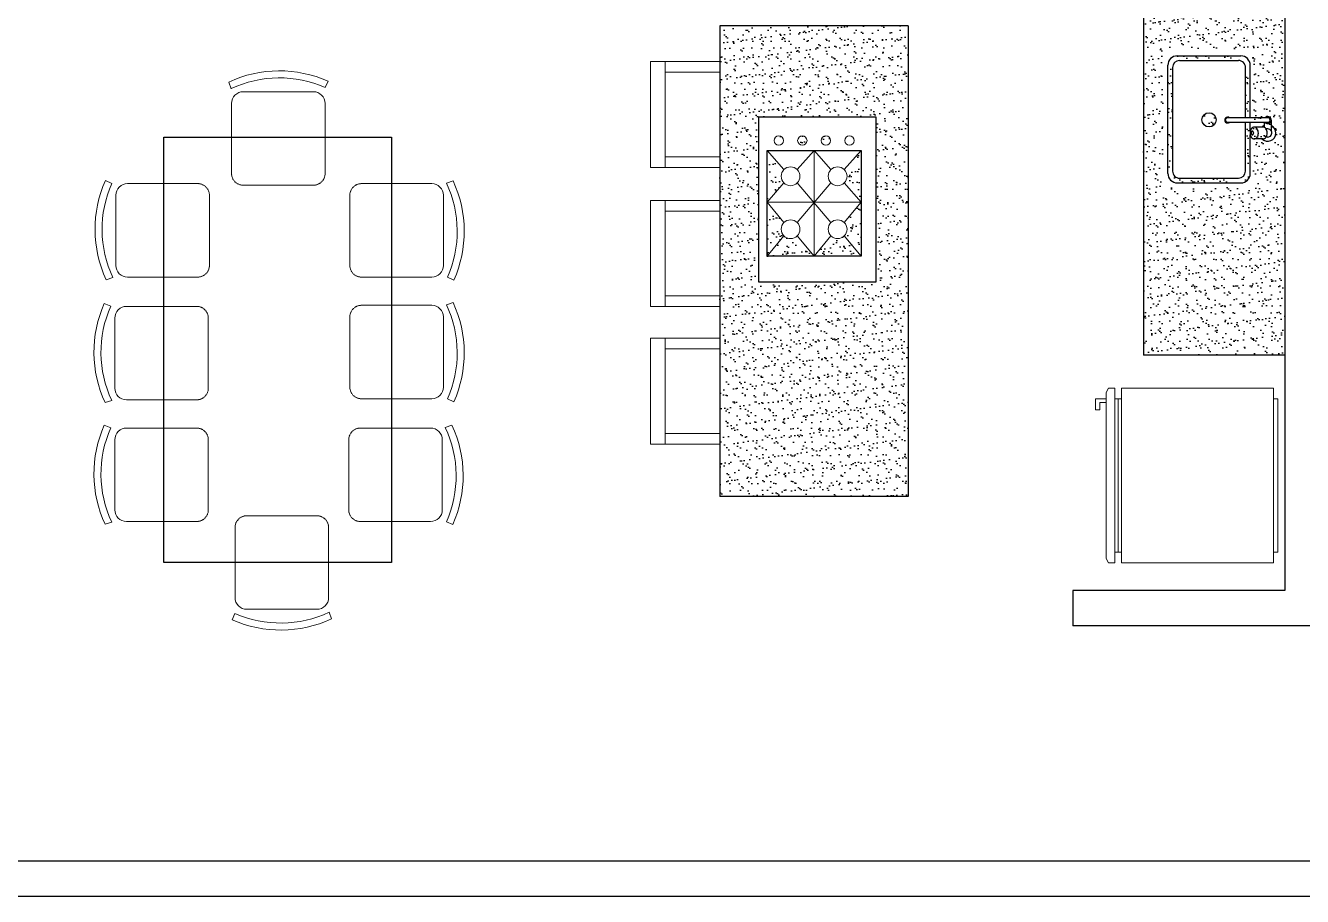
# Model space of a CAD drawing. Header units: inches. Extents: x 580771 to 672494, y 7715997 to 7829530.
# Drawn here: x 662530 to 663072, y 7725314 to 7725685 of the extents above; entities that cross this region are included whole.
import ezdxf

# ---------------------------------------------------------------- set-up
doc = ezdxf.new("R2010")
doc.units = ezdxf.units.IN
doc.header["$MEASUREMENT"] = 0
doc.linetypes.add('HIDDEN', pattern=[0.375, 0.25, -0.125])
for name, color, linetype in [('1-ARQ-2', 2, 'Continuous'), ('COZINHA', 2, 'Continuous'), ('Layer1', 1, 'Continuous'), ('P01', 1, 'Continuous'), ('parede', 6, 'Continuous'), ('PAVTO1-ESCADA', 1, 'Continuous'), ('Piso', 55, 'Continuous'), ('PN010', 1, 'Continuous')]:
    doc.layers.add(name, color=color, linetype=linetype)
for name, color, linetype, lineweight in [('ARQ-01', 1, 'Continuous', 13), ('ARQ-02', 2, 'Continuous', 20), ('Hachura', 1, 'Continuous', 9), ('Moveis', 1, 'Continuous', 9), ('Pilares Sub-solo', 7, 'Continuous', 70)]:
    doc.layers.add(name, color=color, linetype=linetype, lineweight=lineweight)
pattern_1 = [(37.5, (8687.788, -40571.6606), (-0.1889800743, 5.780471307), [0, -4.56, 0, -5.1, 0, -4.875]), (7.5, (8687.788, -40571.6606), (5.309330116, 8.466438196), [0, -2.46, 0, -4.11, 0, -1.575]), (327.5, (8684.098, -40571.6606), (9.3424255853, 0.0169771606), [0, -1.5, 0, -5.4, 0, -7.05]), (317.5, (8684.098, -40571.6606), (9.018379814, 2.633026695), [0, -0.75, 0, -3.54, 0, -4.05])]

# ---------------------------------------------------------------- blocks, each defined once
blk = doc.blocks.new('COZINHA-D-G-PL')
at = {"layer": 'COZINHA', "color": 2, "linetype": 'Continuous'}
for p, q in [((19.24, 16.99), (65.24, 16.99)), ((19.24, -18.01), (35.69, -18.01)), ((37.18, -18.01), (40.94, -18.01)), ((37.18, -18.01), (40.94, -18.01)), ((42.94, -18.01), (65.24, -18.01))]:
    blk.add_line(p, q, dxfattribs=at)
at = {"layer": 'COZINHA', "color": 2}
for p, q in [((15.24, 12.99), (15.24, -14.01)), ((69.24, 12.99), (69.24, -14.01))]:
    blk.add_line(p, q, dxfattribs=at)
at = {"layer": 'COZINHA', "color": 1, "linetype": 'Continuous'}
for p, q in [((17.24, 11.99), (17.24, -13.01)), ((64.24, 14.99), (20.24, 14.99)), ((67.24, 11.99), (67.24, -13.01)), ((40.94, -25.42), (40.94, -8.42)), ((42.94, -25.42), (42.94, -8.42)), ((20.24, -16.01), (40.94, -16.01)), ((42.94, -16.01), (64.24, -16.01)), ((33.94, -23.45), (33.94, -19.69)), ((38.94, -23.45), (38.94, -19.69)), ((34.69, -25.42), (34.69, -24.72)), ((41.94, -26.92), (37.58, -26.92)), ((38.19, -25.42), (38.19, -24.72)), ((40.94, -23.92), (38.85, -23.92))]:
    blk.add_line(p, q, dxfattribs=at)
for points in [[(38.94, -19.69, 0.133256), (38.76, -19.05, 0.106756), (38.2, -18.44, 0.082828), (37.43, -18.07, 0.071352), (36.44, -17.93, 0.071352), (35.45, -18.07, 0.082828), (34.67, -18.44, 0.106756), (34.11, -19.05, 0.133256), (33.94, -19.69, 0.133256), (34.11, -20.34, 0.106756), (34.67, -20.94, 0.082828), (35.45, -21.32, 0.071352), (36.44, -21.46, 0.071352), (37.43, -21.32, 0.082828), (38.2, -20.94, 0.106756), (38.76, -20.34, 0.133256)], [(35.69, -18.94, 0.133256), (35.74, -19.14, 0.106756), (35.91, -19.32, 0.082828), (36.14, -19.43, 0.071352), (36.44, -19.47, 0.071352), (36.73, -19.43, 0.082828), (36.97, -19.32, 0.106756), (37.13, -19.14, 0.133256), (37.19, -18.94, 0.133256), (37.13, -18.75, 0.106756), (36.97, -18.57, 0.082828), (36.73, -18.46, 0.071352), (36.44, -18.41, 0.071352), (36.14, -18.46, 0.082828), (35.91, -18.57, 0.106756), (35.74, -18.75, 0.133256)]]:
    blk.add_lwpolyline(points, format="xyb", close=True, dxfattribs=at)
blk.add_lwpolyline([(33.94, -23.45, 0.133256), (34.11, -24.1, 0.106756), (34.67, -24.7, 0.082828), (35.45, -25.08, 0.071352), (36.44, -25.22, 0.071352), (37.43, -25.08, 0.082828), (38.2, -24.7, 0.106756), (38.76, -24.1, 0.133256), (38.94, -23.45, 0.133256)], format="xyb", dxfattribs=at)
blk.add_circle((42.04, -0.51), 3, dxfattribs=at)
at = {"layer": 'COZINHA', "color": 2}
for centre, start, end in [((19.24, 12.99), 90, 180), ((65.24, 12.99), 0, 90), ((19.24, -14.01), 180, 270), ((65.24, -14.01), 270, 0)]:
    blk.add_arc(centre, 4, start, end, dxfattribs=at)
at = {"layer": 'COZINHA', "color": 1, "linetype": 'Continuous'}
for centre, radius, start, end in [((20.24, 11.99), 3, 90, 180), ((64.24, 11.99), 3, 360, 90), ((41.94, -8.42), 1.25, 323.1301, 216.8699), ((41.94, -8.42), 1, 0.0001, 180.0001), ((20.24, -13.01), 3, 180, 270), ((64.24, -13.01), 3, 270, 360), ((36.44, -25.42), 3.5, 135.5847, 334.6231), ((36.44, -25.42), 1.75, 180, 294.62), ((37.58, -27.92), 1, 90, 114.62), ((36.44, -25.42), 1.75, 301.0027, 360), ((36.44, -25.42), 3.5, 25.3769, 44.4153), ((41.94, -25.42), 1.5, 131.8103, 48.1897), ((41.94, -25.42), 1, 180.0002, 0.0002)]:
    blk.add_arc(centre, radius, start, end, dxfattribs=at)
blk = doc.blocks.new('nh')
at = {"layer": 'ARQ-01'}
for p, q in [((7074.39, -41094.92), (7119.39, -41094.92)), ((7083.06, -41102.09), (7074.39, -41094.92)), ((7074.39, -41134.92), (7074.39, -41094.92)), ((7097.39, -41094.92), (7088.72, -41102.09)), ((7097.39, -41134.92), (7097.39, -41094.92)), ((7105.56, -41102.09), (7097.39, -41094.92)), ((7111.22, -41102.09), (7119.39, -41094.92)), ((7119.39, -41134.92), (7119.39, -41094.92)), ((7119.39, -41134.92), (7119.39, -41094.92)), ((7083.06, -41107.75), (7074.39, -41114.92)), ((7088.72, -41122.09), (7105.56, -41107.75)), ((7105.56, -41122.09), (7088.72, -41107.75)), ((7119.39, -41114.92), (7111.22, -41107.75)), ((7074.39, -41114.92), (7083.06, -41122.09)), ((7074.39, -41114.92), (7119.39, -41114.92)), ((7111.22, -41122.09), (7119.39, -41114.92)), ((7074.39, -41134.92), (7083.06, -41127.75)), ((7088.72, -41127.75), (7097.39, -41134.92)), ((7097.39, -41134.92), (7105.56, -41127.75)), ((7119.39, -41134.92), (7111.22, -41127.75)), ((7074.39, -41134.92), (7119.39, -41134.92))]:
    blk.add_line(p, q, dxfattribs=at)
for centre, radius in [((7123.56, -41099.92), 1.99), ((7085.89, -41104.92), 4), ((7108.39, -41104.92), 4), ((7123.56, -41109.92), 1.99), ((7085.89, -41124.92), 4), ((7108.39, -41124.92), 4), ((7123.56, -41119.92), 1.99), ((7123.56, -41129.92), 1.99)]:
    blk.add_circle(centre, radius, dxfattribs=at)
at = {"layer": 'Layer1'}
blk.add_lwpolyline([(7063.56, -41141.32), (7133.56, -41141.32), (7133.56, -41091.32), (7063.56, -41091.32)], close=True, dxfattribs=at)
at = {"layer": 'P01'}
blk.add_lwpolyline([(7074.39, -41094.92), (7119.39, -41094.92), (7119.39, -41134.92), (7074.39, -41134.92)], close=True, dxfattribs=at)
blk = doc.blocks.new('gel')
at = {"layer": 'Hachura'}
for p, q in [((33132.79, 7050.49), (33203.79, 7050.49)), ((33132.79, 7050.49), (33132.79, 7048.49)), ((33203.79, 7050.49), (33203.79, 7048.49)), ((33208.79, 7048.49), (33127.79, 7048.49)), ((33127.79, 7048.49), (33127.79, 6977.99)), ((33208.79, 7039.49), (33208.79, 7048.49)), ((33208.79, 6977.99), (33208.79, 7039.49)), ((33127.79, 6977.99), (33132.79, 6977.99)), ((33132.79, 6977.99), (33203.79, 6977.99)), ((33132.79, 6977.99), (33132.79, 6974.99)), ((33203.79, 6977.99), (33208.79, 6977.99)), ((33203.79, 6977.99), (33203.79, 6974.99)), ((33127.79, 6971.99), (33127.79, 6974.99)), ((33127.79, 6974.99), (33208.79, 6974.99)), ((33127.79, 6971.99), (33129.79, 6970.99)), ((33132.79, 6976.49), (33203.79, 6976.49)), ((33206.79, 6970.99), (33208.79, 6971.99)), ((33208.79, 6974.99), (33208.79, 6971.99)), ((33206.79, 6970.99), (33129.79, 6970.99)), ((33132.79, 6965.99), (33137.79, 6965.99)), ((33134.51, 6970.99), (33134.51, 6967.99)), ((33137.79, 6967.99), (33134.51, 6967.99)), ((33137.79, 6967.99), (33137.79, 6965.99))]:
    blk.add_line(p, q, dxfattribs=at)
blk.add_lwpolyline([(33132.81, 6970.99), (33132.79, 6968.99), (33132.79, 6965.99)], dxfattribs=at)
blk = doc.blocks.new('cad')
at = {"layer": 'Moveis', "linetype": 'HIDDEN'}
for p, q in [((48757.25, 6115.68), (48727.25, 6115.68)), ((48722.25, 6110.68), (48722.25, 6095.68)), ((48762.25, 6095.68), (48762.25, 6110.68))]:
    blk.add_line(p, q, dxfattribs=at)
at = {"layer": 'Moveis'}
for p, q in [((48722.25, 6095.68), (48722.25, 6080.68)), ((48762.25, 6080.68), (48762.25, 6095.68)), ((48721.06, 6071.53), (48722.05, 6074.38)), ((48727.25, 6075.68), (48757.25, 6075.68)), ((48763.54, 6071.19), (48762.31, 6073.93))]:
    blk.add_line(p, q, dxfattribs=at)
at = {"layer": 'Moveis', "linetype": 'HIDDEN'}
for centre, start, end in [((48727.25, 6110.68), 90, 180), ((48757.25, 6110.68), 0, 90)]:
    blk.add_arc(centre, 5, start, end, dxfattribs=at)
at = {"layer": 'Moveis'}
for centre, radius, start, end in [((48727.25, 6080.68), 5, 180, 270), ((48757.25, 6080.68), 5, 270, 0), ((48742.67, 6118.15), 48.39, 244.7716, 293.9495), ((48742.67, 6118.15), 51.39, 245.131, 293.9609)]:
    blk.add_arc(centre, radius, start, end, dxfattribs=at)

msp = doc.modelspace()

# ---------------------------------------------------------------- hatches: boundary and pattern name
at = {"layer": 'PAVTO1-ESCADA'}
h = msp.add_hatch(dxfattribs=at)
h.set_pattern_fill('AR-SAND', color=256, scale=3, style=0)
h.set_pattern_definition(pattern_1)
h.paths.add_polyline_path([(663064.982, 7725764.483), (663004.982, 7725764.483), (663004.982, 7725544.483), (663064.982, 7725544.483)])
edge = h.paths.add_edge_path(flags=0)
edge.add_line((663017.291, 7725622.702), (663017.291, 7725666.702))
edge.add_arc((663020.291, 7725666.702), 3, 90, 180, ccw=False)
edge.add_line((663020.291, 7725669.702), (663045.291, 7725669.702))
edge.add_arc((663045.291, 7725666.702), 3, 0, 90, ccw=False)
edge.add_line((663048.291, 7725666.702), (663048.291, 7725645.399))
edge.add_line((663048.291, 7725645.399), (663050.291, 7725645.399))
edge.add_line((663050.291, 7725645.399), (663050.291, 7725667.702))
edge.add_arc((663046.291, 7725667.702), 4, 0, 90)
edge.add_line((663046.291, 7725671.702), (663019.291, 7725671.702))
edge.add_arc((663019.291, 7725667.702), 4, 90, 180)
edge.add_line((663015.291, 7725667.702), (663015.291, 7725621.702))
edge.add_arc((663019.291, 7725621.702), 4, 180, 270)
edge.add_line((663019.291, 7725617.702), (663046.291, 7725617.702))
edge.add_arc((663046.291, 7725621.702), 4, 270, 360)
edge.add_line((663050.291, 7725621.702), (663050.291, 7725638.154))
edge.add_arc((663053.735, 7725638.899), 3.523, 180, 192.20542, ccw=False)
edge.add_arc((663053.735, 7725638.899), 3.523, 167.79458, 180, ccw=False)
edge.add_line((663050.291, 7725639.643), (663050.291, 7725643.399))
edge.add_line((663050.291, 7725643.399), (663048.291, 7725643.399))
edge.add_line((663048.291, 7725643.399), (663048.291, 7725622.702))
edge.add_arc((663045.291, 7725622.702), 3, 270, 360, ccw=False)
edge.add_line((663045.291, 7725619.702), (663020.291, 7725619.702))
edge.add_arc((663020.291, 7725622.702), 3, 180, 270, ccw=False)
edge = h.paths.add_edge_path(flags=16)
edge.add_arc((663050.702, 7725638.899), 1.057, 0, 24.39354, ccw=False)
edge.add_arc((663050.702, 7725638.914), 1.057, 334.85292, 359.17529, ccw=False)
edge.add_arc((663051.125, 7725638.707), 0.586, 286.67627, 335.60646, ccw=False)
edge.add_line((663051.294, 7725638.145), (663051.294, 7725615.753))
edge.add_line((663051.294, 7725615.753), (663013.156, 7725615.753))
edge.add_line((663013.156, 7725615.753), (663013.156, 7725674.74))
edge.add_line((663013.156, 7725674.74), (663051.294, 7725674.74))
edge.add_line((663051.294, 7725674.74), (663051.294, 7725639.652))
edge.add_arc((663051.133, 7725639.088), 0.586, 24.9224, 74.13533, ccw=False)
edge = h.paths.add_edge_path(flags=16)
edge.add_arc((663053.983, 7725638.899), 3.523, 0, 16.32495, ccw=False)
edge.add_arc((663053.983, 7725638.899), 3.523, 343.67505, 360, ccw=False)
edge.add_arc((663054.847, 7725638.646), 2.624, 325.20938, 343.67505, ccw=False)
edge.add_line((663057.002, 7725637.149), (663057.701, 7725637.149))
edge.add_arc((663057.701, 7725638.899), 1.75, 270, 384.61998)
edge.add_arc((663057.701, 7725638.899), 1.75, 24.61998, 90)
edge.add_line((663057.701, 7725640.649), (663057.002, 7725640.649))
edge.add_arc((663054.847, 7725639.151), 2.624, 16.32495, 34.79062, ccw=False)
edge = h.paths.add_edge_path(flags=0)
edge.add_arc((663032.791, 7725644.505), 3, 0, 360)
h.paths.add_polyline_path([(663063.075, 7725760.165), (663062.996, 7725761.783), (663052.196, 7725761.783), (663052.275, 7725760.165)], flags=16)
h = msp.add_hatch(dxfattribs=at)
h.set_pattern_fill('AR-SAND', color=256, scale=3, style=0)
h.set_pattern_definition(pattern_1)
h.paths.add_polyline_path([(662904.982, 7725684.483), (662824.982, 7725684.483), (662824.982, 7725484.483), (662904.982, 7725484.483)])
h.paths.add_polyline_path([(662841.404, 7725575.679), (662841.404, 7725645.679), (662891.404, 7725645.679), (662891.404, 7725575.679)], flags=16)
h.paths.add_polyline_path([(662845.007, 7725586.514), (662845.007, 7725631.514), (662885.007, 7725631.514), (662885.007, 7725586.514)], flags=0)
edge = h.paths.add_edge_path(flags=0)
edge.add_line((662865.007, 7725586.514), (662857.836, 7725595.186))
edge.add_arc((662855.007, 7725598.014), 4, 180, 315, ccw=False)
edge.add_arc((662855.007, 7725598.014), 4, 135, 180, ccw=False)
edge.add_line((662852.179, 7725600.843), (662845.007, 7725609.514))
edge.add_line((662845.007, 7725609.514), (662852.179, 7725617.686))
edge.add_arc((662855.007, 7725620.514), 4, 180, 225, ccw=False)
edge.add_arc((662855.007, 7725620.514), 4, 135, 180, ccw=False)
edge.add_line((662852.179, 7725623.343), (662845.007, 7725631.514))
edge.add_line((662845.007, 7725631.514), (662885.007, 7725631.514))
edge.add_line((662885.007, 7725631.514), (662877.836, 7725623.343))
edge.add_arc((662875.007, 7725620.514), 4, 0, 45, ccw=False)
edge.add_arc((662875.007, 7725620.514), 4, -45, 0, ccw=False)
edge.add_line((662877.836, 7725617.686), (662885.007, 7725609.514))
edge.add_line((662885.007, 7725609.514), (662877.836, 7725600.843))
edge.add_arc((662875.007, 7725598.014), 4, 0, 45, ccw=False)
edge.add_arc((662875.007, 7725598.014), 4, -135, 0, ccw=False)
edge.add_line((662872.179, 7725595.186), (662865.007, 7725586.514))
h.paths.add_polyline_path([(662865.007, 7725609.264), (662864.794, 7725609.514), (662865.22, 7725609.514)], flags=0)
edge = h.paths.add_edge_path(flags=0)
edge.add_arc((662870.007, 7725635.683), 1.985, 0, 180, ccw=False)
edge.add_arc((662870.007, 7725635.683), 1.985, -180, 0, ccw=False)
edge = h.paths.add_edge_path(flags=0)
edge.add_arc((662860.007, 7725635.683), 1.985, 0, 180, ccw=False)
edge.add_arc((662860.007, 7725635.683), 1.985, -180, 0, ccw=False)
edge = h.paths.add_edge_path(flags=0)
edge.add_arc((662880.007, 7725635.683), 1.985, 0, 180, ccw=False)
edge.add_arc((662880.007, 7725635.683), 1.985, -180, 0, ccw=False)
edge = h.paths.add_edge_path(flags=0)
edge.add_arc((662850.007, 7725635.683), 1.985, 0, 180, ccw=False)
edge.add_arc((662850.007, 7725635.683), 1.985, -180, 0, ccw=False)
h.paths.add_polyline_path([(662837.009, 7725486.326), (662837.046, 7725486.695), (662826.246, 7725486.695), (662826.209, 7725486.326)], flags=16)

# ---------------------------------------------------------------- linework, layer by layer
at = {"layer": '1-ARQ-2'}
for p, q in [((663004.982, 7725764.483), (663004.982, 7725544.483)), ((662824.982, 7725684.483), (662824.982, 7725484.483)), ((662904.982, 7725684.483), (662824.982, 7725684.483)), ((662904.982, 7725684.483), (662904.982, 7725484.483)), ((663064.982, 7725544.483), (663004.982, 7725544.483)), ((662904.982, 7725484.483), (662824.982, 7725484.483))]:
    msp.add_line(p, q, dxfattribs=at)
at = {"layer": 'ARQ-02'}
for p, q in [((662795.492, 7725669.232), (662795.492, 7725624.233)), ((662824.982, 7725669.232), (662795.492, 7725669.232)), ((662801.792, 7725669.232), (662801.792, 7725624.233)), ((662824.982, 7725664.732), (662801.792, 7725664.732)), ((662824.982, 7725628.733), (662801.792, 7725628.733)), ((662824.982, 7725624.233), (662795.492, 7725624.233)), ((662795.492, 7725610.201), (662795.492, 7725565.202)), ((662824.982, 7725610.201), (662795.492, 7725610.201)), ((662801.792, 7725610.201), (662801.792, 7725565.202)), ((662824.982, 7725605.701), (662801.792, 7725605.701)), ((662824.982, 7725569.702), (662801.792, 7725569.702)), ((662795.492, 7725565.202), (662824.982, 7725565.202)), ((662795.492, 7725551.677), (662795.492, 7725506.678)), ((662824.982, 7725551.677), (662795.492, 7725551.677)), ((662801.792, 7725551.677), (662801.792, 7725506.678)), ((662824.982, 7725547.177), (662801.792, 7725547.177)), ((662824.982, 7725511.178), (662801.792, 7725511.178)), ((662795.492, 7725506.678), (662824.982, 7725506.678))]:
    msp.add_line(p, q, dxfattribs=at)
at = {"layer": 'parede'}
for p, q in [((663064.982, 7725764.483), (663064.982, 7725444.483)), ((663064.982, 7725444.483), (662974.982, 7725444.483)), ((662974.982, 7725444.483), (662974.982, 7725429.483)), ((663089.982, 7725429.483), (662974.982, 7725429.483)), ((664544.982, 7725329.483), (661384.982, 7725329.483)), ((664559.982, 7725314.483), (661384.982, 7725314.483))]:
    msp.add_line(p, q, dxfattribs=at)
at = {"layer": 'PN010'}
msp.add_lwpolyline([(662588.737, 7725637.186), (662685.503, 7725637.186), (662685.503, 7725456.393), (662588.737, 7725456.393)], close=True, dxfattribs=at)

# ---------------------------------------------------------------- block references
at = {"layer": 'COZINHA', "rotation": 89.99999999999999}
msp.add_blockref('COZINHA-D-G-PL', (663032.285, 7725602.462), dxfattribs=at)
at = {"layer": 'P01', "rotation": 89.99999999999999}
msp.add_blockref('nh', (621750.087, 7718512.121), dxfattribs=at)
at = {"layer": 'Pilares Sub-solo', "xscale": 0.9166666666666667, "yscale": 0.9166666666666667, "zscale": 0.9166666666666667, "rotation": 270}
msp.add_blockref('gel', (656599.051, 7755897.645), dxfattribs=at)
at = {"layer": 'Piso', "xscale": -0.9933333333333333, "yscale": 0.9933333333333333, "zscale": 0.9933333333333333}
for p, rotation in [((614220.074, 7731691.625), 180), ((656533.196, 7677180.238), 270), ((668742.675, 7774014.831), 90), ((656532.73, 7677128.069), 270), ((668742.675, 7773963.129), 90), ((656532.73, 7677076.367), 270), ((668742.209, 7773910.96), 90)]:
    msp.add_blockref('cad', p, dxfattribs=dict(at, rotation=rotation))
msp.add_blockref('cad', (711056.168, 7719401.353), dxfattribs=at)

doc.saveas('drawing.dxf')
